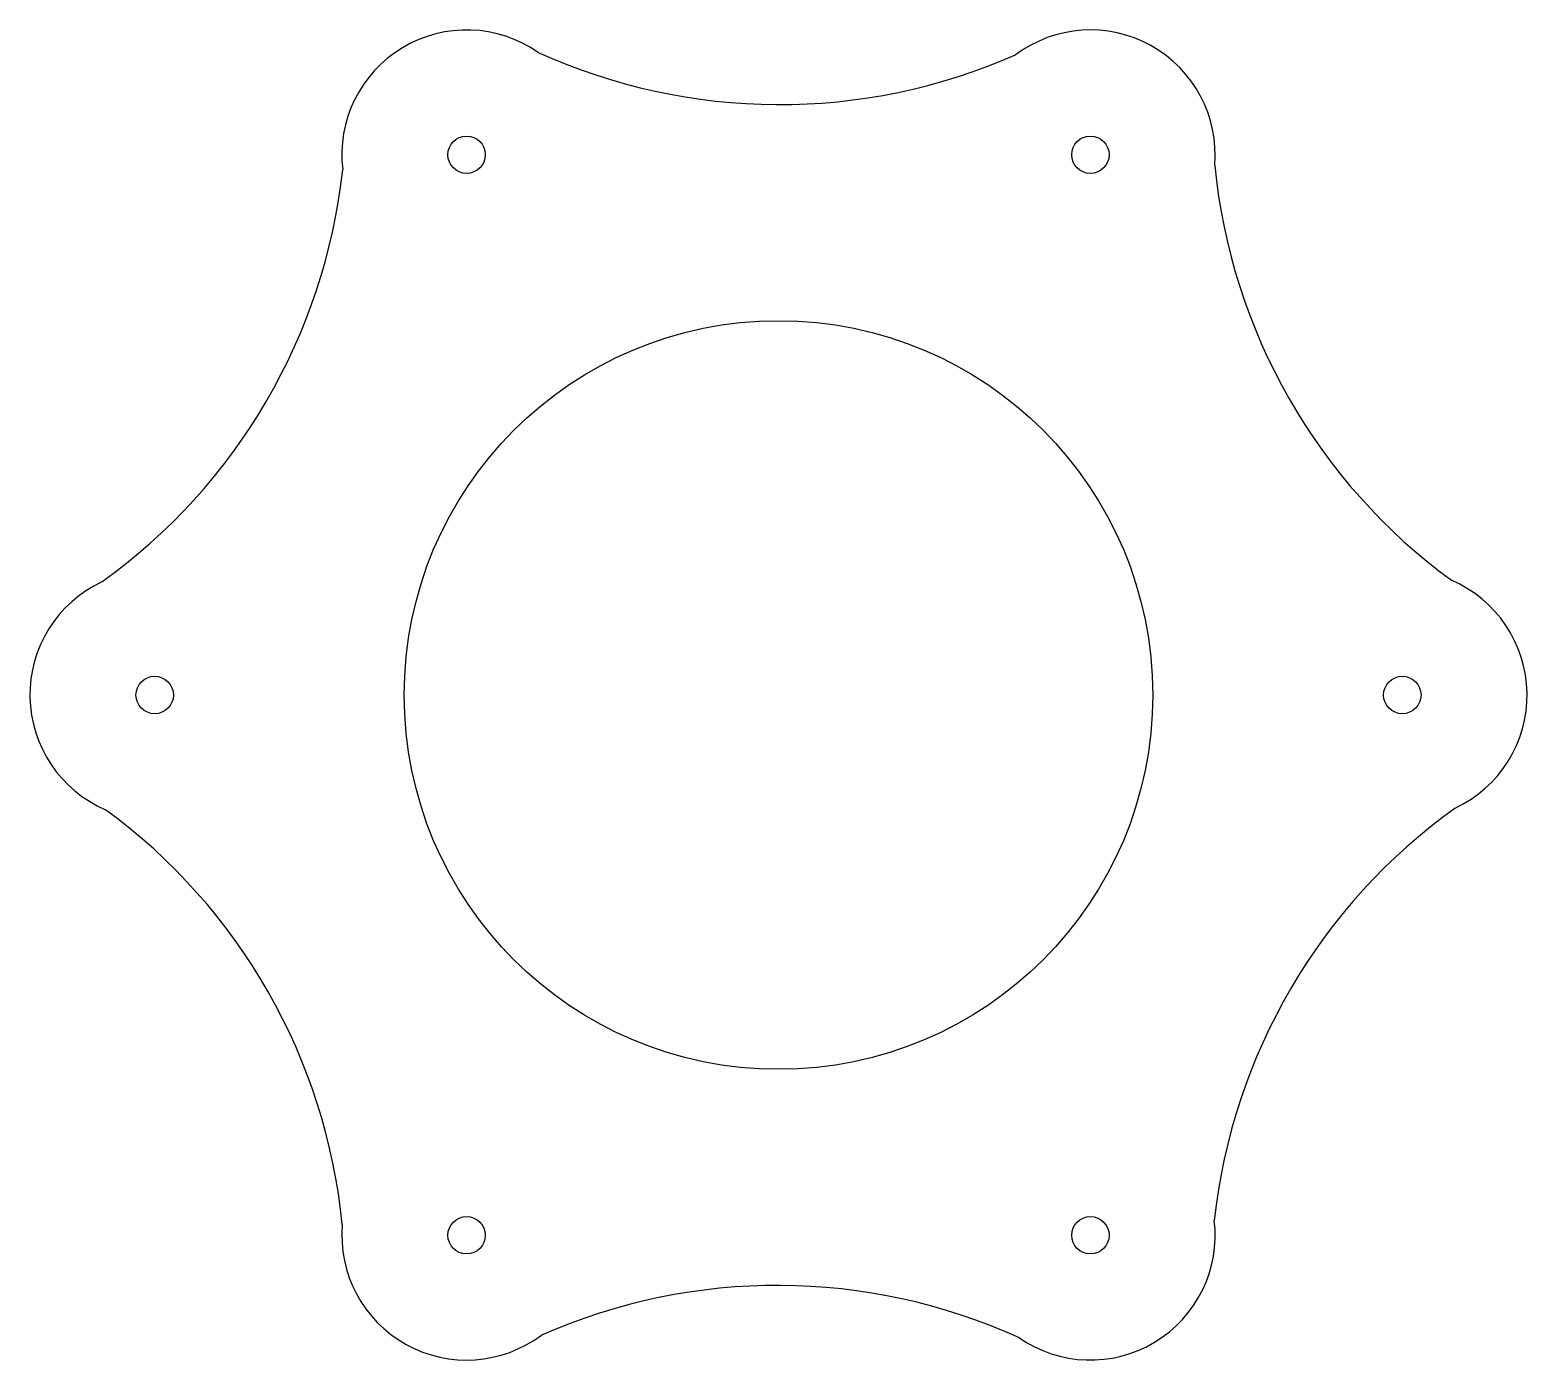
# Model space of a CAD drawing. Header units: millimetres. Extents: x -60 to 60, y -53 to 53.
import ezdxf

# ---------------------------------------------------------------- set-up
doc = ezdxf.new("R2010")
doc.units = ezdxf.units.MM

msp = doc.modelspace()

# ---------------------------------------------------------------- linework, layer by layer
at = {"color": 7, "linetype": 'Continuous', "lineweight": 25}
for centre, radius in [((-25, 43.3), 1.5), ((25, 43.3), 1.5), ((0, 0), 30), ((-50, 0), 1.5), ((50, 0), 1.5), ((-25, -43.3), 1.5), ((25, -43.3), 1.5)]:
    msp.add_circle(centre, radius, dxfattribs=at)
for centre, radius, start, end in [((-25, 43.3), 10, 55.0658, 186.833), ((25, 43.3), 10, 355.0658, 126.833), ((0.08, 94.19), 46.87, 245.6087, 293.8098), ((-81.53, 47.17), 46.87, 305.6087, 353.8098), ((81.61, 47.02), 46.87, 185.6087, 233.8098), ((-50, 0), 10, 115.0658, 246.833), ((50, 0), 10, 295.0658, 66.833), ((-81.61, -47.02), 46.87, 5.6087, 53.8098), ((81.53, -47.17), 46.87, 125.6087, 173.8098), ((-25, -43.3), 10, 175.0658, 306.833), ((25, -43.3), 10, 235.0658, 6.833), ((-0.08, -94.19), 46.87, 65.6087, 113.8098)]:
    msp.add_arc(centre, radius, start, end, dxfattribs=at)

doc.saveas('drawing.dxf')
